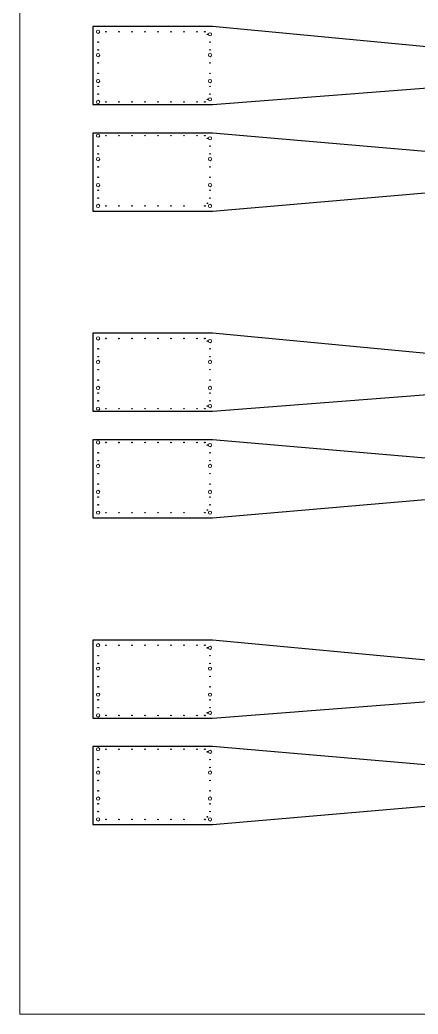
# Model space of a CAD drawing. Header units: millimetres. Extents: x 43.3 to 83.3, y 94.2 to 164.2.
# Drawn here: x 43.29 to 58.6, y 94.21 to 132.45 of the extents above; entities that cross this region are included whole.
import ezdxf

# ---------------------------------------------------------------- set-up
doc = ezdxf.new("R2010")
doc.units = ezdxf.units.MM
doc.layers.add('Foil', color=5, linetype='Continuous')

msp = doc.modelspace()

# ---------------------------------------------------------------- linework, layer by layer
at = {"layer": 'Foil', "linetype": 'Continuous', "lineweight": 0}
for p, q in [((43.292, 94.211), (43.292, 164.211)), ((83.292, 94.211), (43.292, 94.211))]:
    msp.add_line(p, q, dxfattribs=at)
at = {"layer": 'Foil'}
for p, q in [((50.7, 132.2), (46.1, 132.2)), ((46.1, 132.2), (46.1, 129.2)), ((62.3, 131.1), (50.7, 132.2)), ((50.7, 129.2), (62.3, 130.1)), ((46.1, 129.2), (50.7, 129.2)), ((50.7, 128.1), (46.1, 128.1)), ((46.1, 128.1), (46.1, 125.1)), ((62.3, 127.1), (50.7, 128.1)), ((50.7, 125.1), (62.3, 126.1)), ((46.1, 125.1), (50.7, 125.1)), ((50.7, 120.4), (46.1, 120.4)), ((46.1, 120.4), (46.1, 117.4)), ((62.3, 119.3), (50.7, 120.4)), ((50.7, 117.4), (62.3, 118.3)), ((46.1, 117.4), (50.7, 117.4)), ((50.7, 116.3), (46.1, 116.3)), ((46.1, 116.3), (46.1, 113.3)), ((62.3, 115.3), (50.7, 116.3)), ((50.7, 113.3), (62.3, 114.3)), ((46.1, 113.3), (50.7, 113.3)), ((50.7, 108.6), (46.1, 108.6)), ((46.1, 108.6), (46.1, 105.6)), ((62.3, 107.5), (50.7, 108.6)), ((50.7, 105.6), (62.3, 106.5)), ((46.1, 105.6), (50.7, 105.6)), ((50.7, 104.5), (46.1, 104.5)), ((46.1, 104.5), (46.1, 101.5)), ((62.3, 103.5), (50.7, 104.5)), ((50.7, 101.5), (62.3, 102.5)), ((46.1, 101.5), (50.7, 101.5))]:
    msp.add_line(p, q, dxfattribs=at)
at = {"layer": 'Foil', "linetype": 'Continuous', "lineweight": 0}
for centre in [(46.3, 132), (50.6, 131.9), (46.3, 131.1), (50.6, 131.1), (46.3, 130.1), (50.6, 130.1), (46.3, 129.3), (50.6, 129.4), (46.3, 128), (50.6, 127.9), (46.3, 127.1), (50.6, 127.1), (46.3, 126.1), (50.6, 126.1), (46.3, 125.3), (50.6, 125.3), (46.3, 120.2), (50.6, 120.1), (46.3, 119.3), (50.6, 119.3), (46.3, 118.3), (50.6, 118.3), (46.3, 117.5), (50.6, 117.6), (46.3, 116.2), (50.6, 116.1), (46.3, 115.3), (50.6, 115.3), (46.3, 114.3), (50.6, 114.3), (46.3, 113.5), (50.6, 113.5), (46.3, 108.4), (50.6, 108.3), (46.3, 107.5), (50.6, 107.5), (46.3, 106.5), (50.6, 106.5), (46.3, 105.7), (50.6, 105.8), (46.3, 104.4), (50.6, 104.3), (46.3, 103.5), (50.6, 103.5), (46.3, 102.5), (50.6, 102.5), (46.3, 101.7), (50.6, 101.7)]:
    msp.add_circle(centre, 0.0626, dxfattribs=at)
at = {"layer": 'Foil'}
for centre in [(46.6, 132), (47.1, 132), (47.6, 132), (48.1, 132), (48.6, 132), (49.1, 132), (49.6, 132), (50.1, 132), (50.4, 132), (46.3, 131.6), (50.5, 131.9), (50.6, 131.6), (46.3, 131.3), (50.6, 131.3), (46.3, 130.8), (50.6, 130.8), (46.3, 130.4), (50.6, 130.4), (46.3, 129.9), (50.6, 129.9), (46.3, 129.6), (46.6, 129.3), (47.1, 129.3), (47.6, 129.3), (48.1, 129.3), (48.6, 129.3), (49.1, 129.3), (49.6, 129.3), (50.1, 129.3), (50.4, 129.3), (50.5, 129.4), (50.6, 129.6), (46.6, 128), (47.1, 128), (47.6, 128), (48.1, 128), (48.6, 128), (49.1, 128), (49.6, 128), (50.1, 128), (50.4, 128), (50.5, 127.9), (46.3, 127.6), (50.6, 127.6), (46.3, 127.3), (50.6, 127.3), (46.3, 126.8), (50.6, 126.8), (46.3, 126.4), (50.6, 126.4), (46.3, 125.9), (50.6, 125.9), (46.3, 125.6), (50.6, 125.6), (46.6, 125.3), (47.1, 125.3), (47.6, 125.3), (48.1, 125.3), (48.6, 125.3), (49.1, 125.3), (49.6, 125.3), (50.4, 125.3), (50.5, 125.4), (46.6, 120.2), (47.1, 120.2), (47.6, 120.2), (48.1, 120.2), (48.6, 120.2), (49.1, 120.2), (49.6, 120.2), (50.1, 120.2), (50.4, 120.2), (50.5, 120.1), (46.3, 119.8), (50.6, 119.8), (46.3, 119.5), (50.6, 119.5), (46.3, 119), (50.6, 119), (46.3, 118.6), (50.6, 118.6), (46.3, 118.1), (46.3, 117.8), (50.6, 118.1), (50.6, 117.8), (46.6, 117.5), (47.1, 117.5), (47.6, 117.5), (48.1, 117.5), (48.6, 117.5), (49.1, 117.5), (49.6, 117.5), (50.1, 117.5), (50.4, 117.5), (50.5, 117.6), (46.6, 116.2), (47.1, 116.2), (47.6, 116.2), (48.1, 116.2), (48.6, 116.2), (49.1, 116.2), (49.6, 116.2), (50.1, 116.2), (50.4, 116.2), (50.5, 116.1), (46.3, 115.8), (46.3, 115.5), (50.6, 115.8), (50.6, 115.5), (46.3, 115), (50.6, 115), (46.3, 114.6), (50.6, 114.6), (46.3, 114.1), (50.6, 114.1), (46.3, 113.8), (50.5, 113.6), (50.6, 113.8), (46.6, 113.5), (47.1, 113.5), (47.6, 113.5), (48.1, 113.5), (48.6, 113.5), (49.1, 113.5), (49.6, 113.5), (50.4, 113.5), (46.6, 108.4), (47.1, 108.4), (47.6, 108.4), (48.1, 108.4), (48.6, 108.4), (49.1, 108.4), (49.6, 108.4), (50.1, 108.4), (50.4, 108.4), (50.5, 108.3), (46.3, 108), (50.6, 108), (46.3, 107.7), (50.6, 107.7), (46.3, 107.2), (50.6, 107.2), (46.3, 106.8), (50.6, 106.8), (46.3, 106.3), (46.3, 106), (50.6, 106.3), (50.6, 106), (46.6, 105.7), (47.1, 105.7), (47.6, 105.7), (48.1, 105.7), (48.6, 105.7), (49.1, 105.7), (49.6, 105.7), (50.1, 105.7), (50.4, 105.7), (50.5, 105.8), (46.6, 104.4), (47.1, 104.4), (47.6, 104.4), (48.1, 104.4), (48.6, 104.4), (49.1, 104.4), (49.6, 104.4), (50.1, 104.4), (50.4, 104.4), (50.5, 104.3), (46.3, 104), (46.3, 103.7), (50.6, 104), (50.6, 103.7), (46.3, 103.2), (50.6, 103.2), (46.3, 102.8), (50.6, 102.8), (46.3, 102.3), (50.6, 102.3), (46.3, 102), (50.5, 101.8), (50.6, 102), (46.6, 101.7), (47.1, 101.7), (47.6, 101.7), (48.1, 101.7), (48.6, 101.7), (49.1, 101.7), (49.6, 101.7), (50.4, 101.7)]:
    msp.add_circle(centre, 0.0114, dxfattribs=at)

doc.saveas('drawing.dxf')
